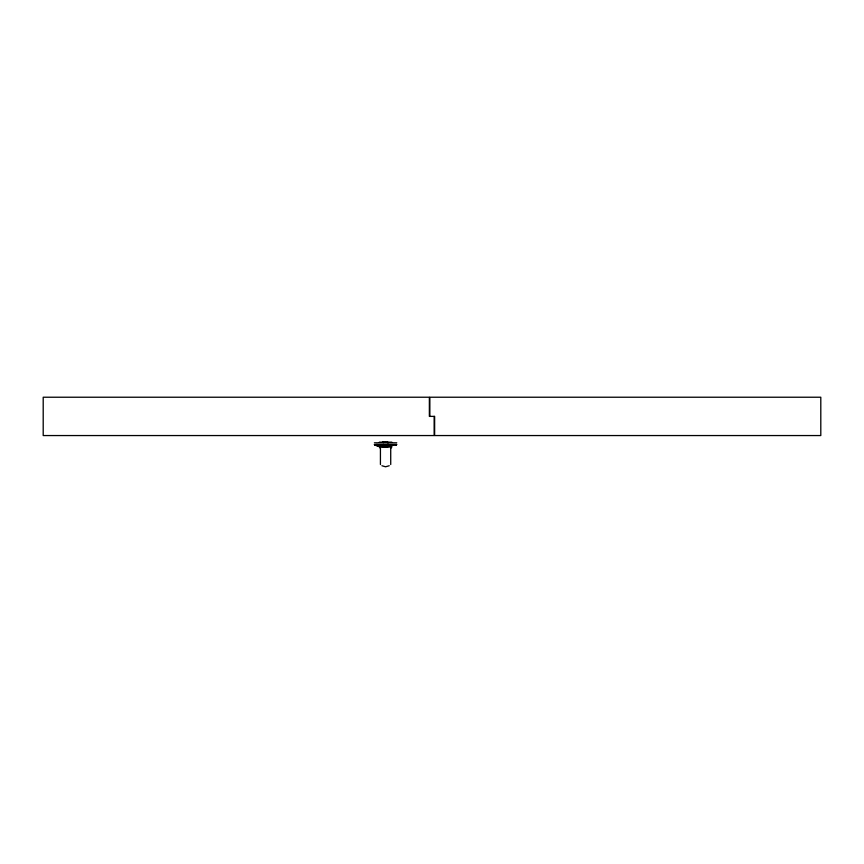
<?xml version="1.0" encoding="UTF-8"?>
<svg xmlns="http://www.w3.org/2000/svg" width="864" height="864" viewBox="0 0 864 864"><rect width="100%" height="100%" fill="white"/><g stroke="black" fill="none" stroke-linecap="round" stroke-linejoin="round"><path stroke-width="1.3" d="M393.952 445.144L396.241 445.208L396.576 444.474M383.357 442.67L383.054 442.174M387.536 442.67L387.828 442.174M390.722 448.308L391.694 446.893L390.722 448.189L390.722 464.54M389.232 465.75L385.571 466.776L381.92 465.75M381.089 445.781L382.676 446.494L388.444 446.537A45.209 29.052 32.1 0 0 389.34 446.429L392.105 445.133L379.048 445.133M392.105 445.133L381.391 445.727M374.9 445.208L374.404 444.474L374.9 445.208L384.437 447.174L391.694 446.893L390.776 446.753M379.296 442.174L391.856 442.174M385.744 442.174L382.504 442.174M388.681 442.67L386.392 442.174M374.404 442.8L396.749 442.8M375.451 444.474L395.701 444.474M396.068 444.474L396.749 444.474L396.241 445.208M384.318 446.602L385.225 446.612M384.437 447.174L379.458 446.893L377.449 445.684M376.11 445.489L378.508 446.04M377.384 445.478L380.29 446.98M380.43 448.308L379.458 446.893L380.43 448.189L380.43 464.54M434.16 416.383L434.16 435.553L43.2 435.553L43.2 397.224L429.365 397.224L429.365 416.383L434.635 416.383L434.635 435.553L820.8 435.553L820.8 397.224L429.84 397.224L429.84 416.383M387.461 446.591L385.571 447.185L387.45 446.591M392.98 445.262L391.014 445.867L392.98 445.262M377.201 445.144L376.942 444.474L377.201 445.144"/></g></svg>
